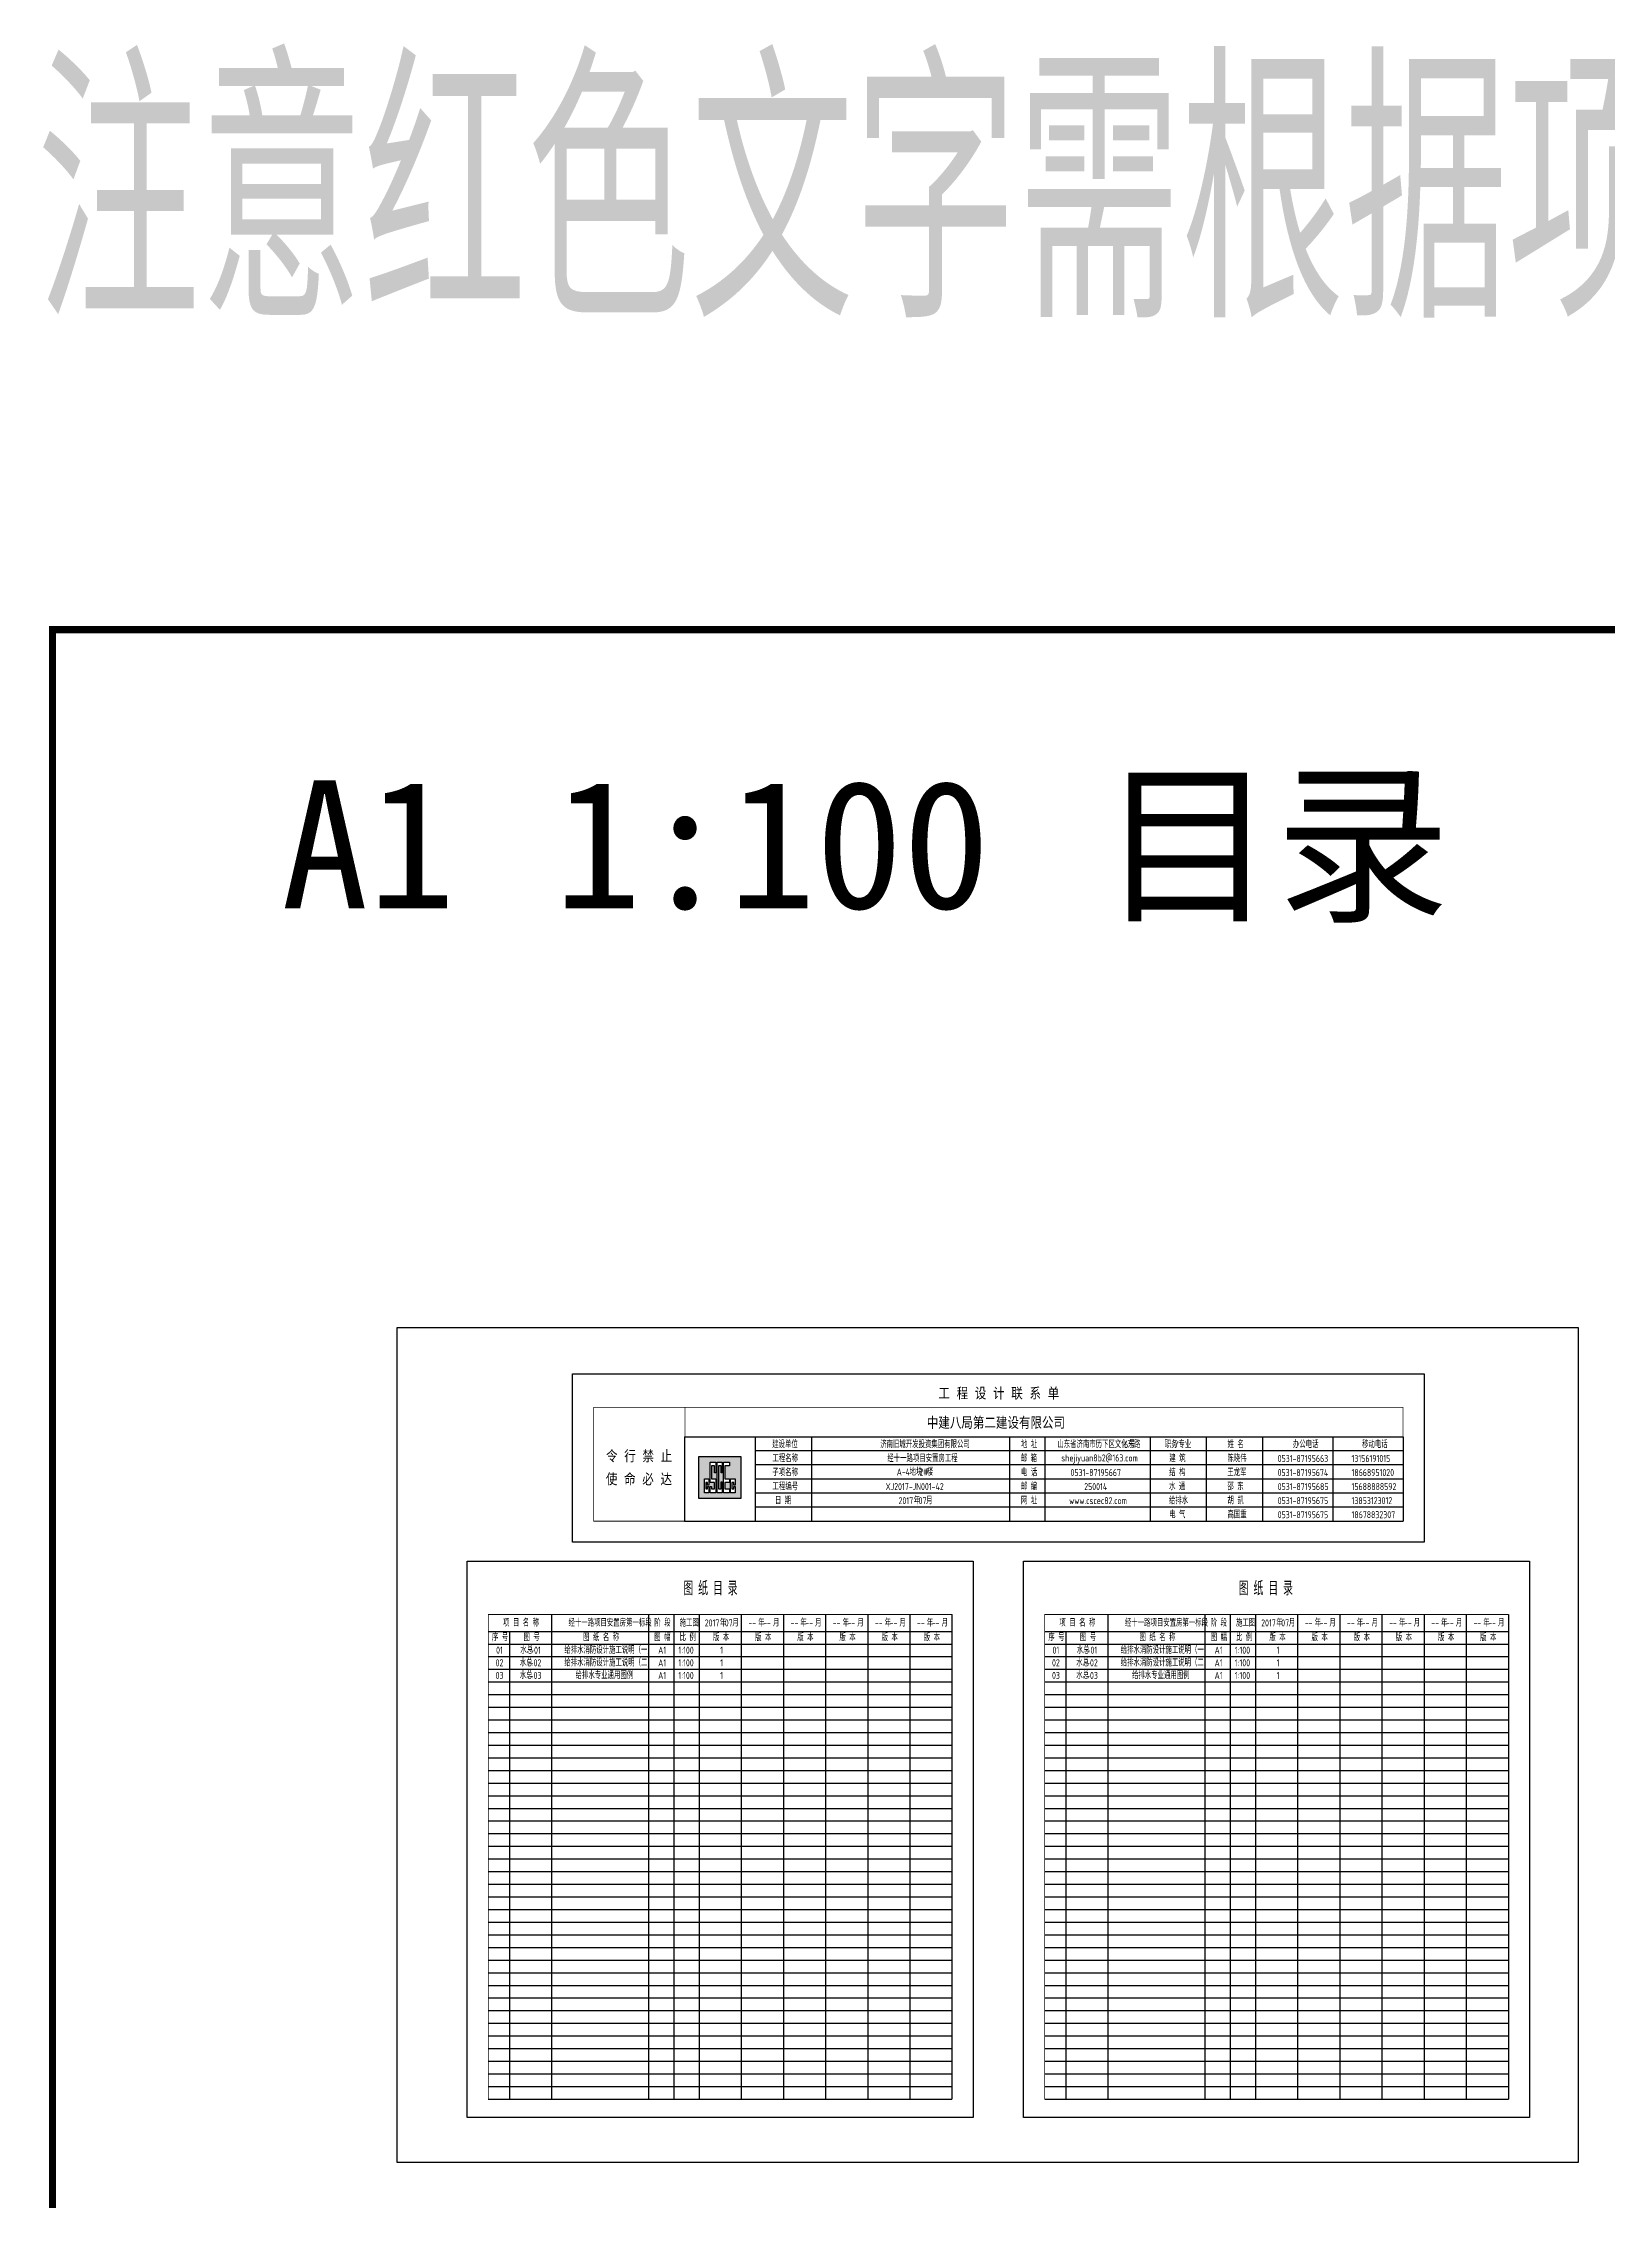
# Model space of a CAD drawing. Extents: x 6824721 to 16538177, y 2478193 to 6665639.
# Drawn here: x 6824721 to 6936077, y 2897635 to 3051237 of the extents above; entities that cross this region are included whole.
import ezdxf

# ---------------------------------------------------------------- set-up
doc = ezdxf.new("R2010")
doc.units = 0
doc.header["$LTSCALE"] = 10
for name, color, linetype in [('A-PUB_TEXT', 7, 'Continuous'), ('A-PUB_TITLE', 4, 'Continuous'), ('PUB_TEXT', 7, 'Continuous'), ('公共图框-144', 144, 'Continuous'), ('公用-图框', 7, 'Continuous')]:
    doc.layers.add(name, color=color, linetype=linetype)
doc.styles.add('8B2_01', font='simhei.ttf', dxfattribs={"width": 0.8})
doc.styles.add('8B2_02', font='tssdeng.shx', dxfattribs={"width": 0.7, "bigfont": 'TSSDCHN.shx'})
doc.styles.add('8B2_03', font='', dxfattribs={"height": 3})
doc.styles.get('8B2_03').set_extended_font_data('SimSun')

# ---------------------------------------------------------------- blocks, each defined once
blk = doc.blocks.new('COME ON')
at = {"layer": '公共图框-144'}
h = blk.add_hatch(color=140, dxfattribs=at)
h.paths.add_polyline_path([(235782, -424020), (232782, -424020), (232782, -427020), (235782, -427020)])
h.paths.add_polyline_path([(234963, -424701), (234645, -424701), (234645, -425611), (234963, -425611), (234963, -425883), (234645, -425883), (234645, -426338), (234963, -426338), (234963, -426611), (234554, -426611), (234554, -424429), (234963, -424429)], flags=16)
h.paths.add_polyline_path([(235372, -425611), (235372, -426065), (235282, -426065), (235282, -425883), (235145, -425883), (235145, -426338), (235282, -426338), (235282, -426156), (235372, -426156), (235372, -426611), (235054, -426611), (235054, -425611)], flags=16)
h.paths.add_polyline_path([(234463, -425201), (234372, -425201), (234372, -424701), (234191, -424701), (234191, -426338), (234372, -426338), (234372, -425838), (234463, -425838), (234463, -426611), (234100, -426611), (234100, -424429), (234463, -424429)], flags=16)
h.paths.add_polyline_path([(234009, -425201), (233918, -425201), (233918, -424701), (233691, -424701), (233691, -425611), (234009, -425611), (234009, -426611), (233600, -426611), (233600, -426156), (233691, -426156), (233691, -426338), (233918, -426338), (233918, -425883), (233600, -425883), (233600, -424429), (234009, -424429)], flags=16)
h.paths.add_polyline_path([(233509, -425611), (233509, -426065), (233418, -426065), (233418, -425883), (233282, -425883), (233282, -426338), (233418, -426338), (233418, -426156), (233509, -426156), (233509, -426611), (233191, -426611), (233191, -425611)], flags=16)
at = {"layer": '公共图框-144', "color": 140}
for points in [[(235782, -427020), (232782, -427020), (232782, -424020), (235782, -424020)], [(233691, -424701), (233691, -425611), (234009, -425611), (234009, -426611), (233600, -426611), (233600, -426156), (233691, -426156), (233691, -426338), (233918, -426338), (233918, -425883), (233600, -425883), (233600, -424429), (234009, -424429), (234009, -425201), (233918, -425201), (233918, -424701)], [(234372, -424701), (234191, -424701), (234191, -426338), (234372, -426338), (234372, -425838), (234463, -425838), (234463, -426611), (234100, -426611), (234100, -424429), (234463, -424429), (234463, -425201), (234372, -425201)], [(234645, -425611), (234963, -425611), (234963, -425883), (234645, -425883), (234645, -426338), (234963, -426338), (234963, -426611), (234554, -426611), (234554, -424429), (234963, -424429), (234963, -424701), (234645, -424701)], [(233509, -426156), (233509, -426611), (233191, -426611), (233191, -425611), (233509, -425611), (233509, -426065), (233418, -426065), (233418, -425883), (233282, -425883), (233282, -426338), (233418, -426338), (233418, -426156)], [(235372, -426156), (235372, -426611), (235054, -426611), (235054, -425611), (235372, -425611), (235372, -426065), (235282, -426065), (235282, -425883), (235145, -425883), (235145, -426338), (235282, -426338), (235282, -426156)]]:
    blk.add_lwpolyline(points, close=True, dxfattribs=at)

msp = doc.modelspace()

# ---------------------------------------------------------------- linework, layer by layer
at = {"layer": 'A-PUB_TITLE'}
msp.add_lwpolyline([(6849900.2, 2900384.7), (6934000.2, 2900384.7), (6934000.2, 2959784.7), (6849900.2, 2959784.7)], close=True, dxfattribs=at)
at = {"layer": '公共图框-144'}
for p, q in [((6870374.4, 2952019.4), (6870374.4, 2946019.4)), ((6870374.4, 2952019.4), (6907628, 2952019.4)), ((6870400.6, 2952019.4), (6921500.4, 2952019.4)), ((6875400.4, 2952019.4), (6875400.4, 2946019.4)), ((6921500.4, 2951019.4), (6875400.4, 2951019.4)), ((6879400.4, 2952019.4), (6879400.4, 2946019.4)), ((6893500.4, 2952019.4), (6893500.4, 2946019.4)), ((6896000.1, 2952019.4), (6896000.1, 2946019.4)), ((6903500.6, 2952019.4), (6903500.6, 2946019.4)), ((6907500.2, 2952019.4), (6907500.2, 2946019.4)), ((6911500.6, 2952019.4), (6911500.6, 2946019.4)), ((6916500.3, 2952019.4), (6916500.3, 2946019.4)), ((6921500.4, 2952019.4), (6921500.4, 2946019.4)), ((6921500.4, 2950019.4), (6875400.4, 2950019.4)), ((6921500.4, 2949019.4), (6875400.4, 2949019.4)), ((6921500.4, 2948019.4), (6875400.4, 2948019.4)), ((6921500.4, 2947019.4), (6875400.4, 2947019.4)), ((6870374.4, 2946019.4), (6921500.4, 2946019.4)), ((6860900.5, 2939375.5), (6860900.5, 2904875.5)), ((6867800.5, 2939375.5), (6867800.5, 2904875.5)), ((6869600.5, 2939375.5), (6869600.5, 2904875.5)), ((6871400.5, 2939375.5), (6871400.5, 2904875.5)), ((6874400.5, 2939375.5), (6874400.5, 2904875.5)), ((6877400.5, 2939375.5), (6877400.5, 2904875.5)), ((6880400.5, 2939375.5), (6880400.5, 2904875.5)), ((6883400.5, 2939375.5), (6883400.5, 2904875.5)), ((6886400.5, 2939375.5), (6886400.5, 2904875.5)), ((6889400.4, 2939375.5), (6889400.4, 2904875.5)), ((6889400.4, 2939375.5), (6889400.4, 2904875.5)), ((6900500.3, 2939375.5), (6900500.3, 2904875.5)), ((6907400.3, 2939375.5), (6907400.3, 2904875.5)), ((6909200.3, 2939375.5), (6909200.3, 2904875.5)), ((6911000.3, 2939375.5), (6911000.3, 2904875.5)), ((6914000.3, 2939375.5), (6914000.3, 2904875.5)), ((6917000.3, 2939375.5), (6917000.3, 2904875.5)), ((6920000.3, 2939375.5), (6920000.3, 2904875.5)), ((6923000.3, 2939375.5), (6923000.3, 2904875.5)), ((6926000.3, 2939375.5), (6926000.3, 2904875.5)), ((6929000.3, 2939375.5), (6929000.3, 2904875.5)), ((6929000.3, 2939375.5), (6929000.3, 2904875.5)), ((6856400.5, 2938175.5), (6889400.4, 2938175.5)), ((6856400.5, 2937275.5), (6889400.4, 2937275.5)), ((6857900.5, 2938175.5), (6857900.5, 2904875.5)), ((6896000.3, 2938175.5), (6929000.3, 2938175.5)), ((6896000.3, 2937275.5), (6929000.3, 2937275.5)), ((6897500.3, 2938175.5), (6897500.3, 2904875.5)), ((6856400.5, 2936375.5), (6889400.4, 2936375.5)), ((6856400.5, 2935475.5), (6889400.4, 2935475.5)), ((6896000.3, 2936375.5), (6929000.3, 2936375.5)), ((6896000.3, 2935475.5), (6929000.3, 2935475.5)), ((6856400.5, 2934575.5), (6889400.4, 2934575.5)), ((6896000.3, 2934575.5), (6929000.3, 2934575.5)), ((6856400.5, 2933675.5), (6889400.4, 2933675.5)), ((6856400.5, 2932775.5), (6889400.4, 2932775.5)), ((6896000.3, 2933675.5), (6929000.3, 2933675.5)), ((6896000.3, 2932775.5), (6929000.3, 2932775.5)), ((6856400.5, 2931875.5), (6889400.4, 2931875.5)), ((6856400.5, 2930975.5), (6889400.4, 2930975.5)), ((6896000.3, 2931875.5), (6929000.3, 2931875.5)), ((6896000.3, 2930975.5), (6929000.3, 2930975.5)), ((6856400.5, 2930075.5), (6889400.4, 2930075.5)), ((6896000.3, 2930075.5), (6929000.3, 2930075.5)), ((6856400.5, 2929175.5), (6889400.4, 2929175.5)), ((6856400.5, 2928275.5), (6889400.4, 2928275.5)), ((6896000.3, 2929175.5), (6929000.3, 2929175.5)), ((6896000.3, 2928275.5), (6929000.3, 2928275.5)), ((6856400.5, 2927375.5), (6889400.4, 2927375.5)), ((6856400.5, 2926475.5), (6889400.4, 2926475.5)), ((6896000.3, 2927375.5), (6929000.3, 2927375.5)), ((6896000.3, 2926475.5), (6929000.3, 2926475.5)), ((6856400.5, 2925575.5), (6889400.4, 2925575.5)), ((6856400.5, 2924675.5), (6889400.4, 2924675.5)), ((6896000.3, 2925575.5), (6929000.3, 2925575.5)), ((6896000.3, 2924675.5), (6929000.3, 2924675.5)), ((6856400.5, 2923775.5), (6889400.4, 2923775.5)), ((6896000.3, 2923775.5), (6929000.3, 2923775.5)), ((6856400.5, 2922875.5), (6889400.4, 2922875.5)), ((6856400.5, 2921975.5), (6889400.4, 2921975.5)), ((6896000.3, 2922875.5), (6929000.3, 2922875.5)), ((6896000.3, 2921975.5), (6929000.3, 2921975.5)), ((6856400.5, 2921075.5), (6889400.4, 2921075.5)), ((6856400.5, 2920175.5), (6889400.4, 2920175.5)), ((6896000.3, 2921075.5), (6929000.3, 2921075.5)), ((6896000.3, 2920175.5), (6929000.3, 2920175.5)), ((6856400.5, 2919275.5), (6889400.4, 2919275.5)), ((6896000.3, 2919275.5), (6929000.3, 2919275.5)), ((6856400.5, 2918375.5), (6889400.4, 2918375.5)), ((6856400.5, 2917475.5), (6889400.4, 2917475.5)), ((6896000.3, 2918375.5), (6929000.3, 2918375.5)), ((6896000.3, 2917475.5), (6929000.3, 2917475.5)), ((6856400.5, 2916575.5), (6889400.4, 2916575.5)), ((6856400.5, 2915675.5), (6889400.4, 2915675.5)), ((6896000.3, 2916575.5), (6929000.3, 2916575.5)), ((6896000.3, 2915675.5), (6929000.3, 2915675.5)), ((6856400.5, 2914775.5), (6889400.4, 2914775.5)), ((6856400.5, 2913875.5), (6889400.4, 2913875.5)), ((6896000.3, 2914775.5), (6929000.3, 2914775.5)), ((6896000.3, 2913875.5), (6929000.3, 2913875.5)), ((6856400.5, 2912975.5), (6889400.4, 2912975.5)), ((6896000.3, 2912975.5), (6929000.3, 2912975.5)), ((6856400.5, 2912075.5), (6889400.4, 2912075.5)), ((6856400.5, 2911175.5), (6889400.4, 2911175.5)), ((6896000.3, 2912075.5), (6929000.3, 2912075.5)), ((6896000.3, 2911175.5), (6929000.3, 2911175.5)), ((6856400.5, 2910275.5), (6889400.4, 2910275.5)), ((6856400.5, 2909375.5), (6889400.4, 2909375.5)), ((6896000.3, 2910275.5), (6929000.3, 2910275.5)), ((6896000.3, 2909375.5), (6929000.3, 2909375.5)), ((6856400.5, 2908475.5), (6889400.4, 2908475.5)), ((6896000.3, 2908475.5), (6929000.3, 2908475.5)), ((6856400.5, 2907575.5), (6889400.4, 2907575.5)), ((6856400.5, 2906675.5), (6889400.4, 2906675.5)), ((6896000.3, 2907575.5), (6929000.3, 2907575.5)), ((6896000.3, 2906675.5), (6929000.3, 2906675.5)), ((6856400.5, 2905775.5), (6889400.4, 2905775.5)), ((6856400.5, 2904875.5), (6889400.4, 2904875.5)), ((6896000.3, 2905775.5), (6929000.3, 2905775.5)), ((6896000.3, 2904875.5), (6929000.3, 2904875.5))]:
    msp.add_line(p, q, dxfattribs=at)
for points, const_width in [([(6825393.7, 3009484.7), (7316400.2, 3009484.7), (7316400.2, 2776480.2), (6825393.7, 2776480.2)], 500), ([(6870400.6, 2946019.4), (6863900.3, 2946019.4), (6863900.3, 2954119.4), (6870400.6, 2954119.4)], 50), ([(6870400.6, 2954119.4), (6921500.4, 2954119.4), (6921500.4, 2952019.4), (6870400.6, 2952019.4)], 50), ([(6870400.6, 2952019.4), (6921500.4, 2952019.4), (6921500.4, 2946019.4), (6870400.6, 2946019.4)], 50), ([(6856400.5, 2939375.5), (6889400.4, 2939375.5), (6889400.4, 2904875.5), (6856400.5, 2904875.5)], 50), ([(6896000.3, 2939375.5), (6929000.3, 2939375.5), (6929000.3, 2904875.5), (6896000.3, 2904875.5)], 50)]:
    msp.add_lwpolyline(points, close=True, dxfattribs=dict(at, const_width=const_width))
for points in [[(6862400.1, 2944519.8), (6862400.1, 2956508.9), (6923000.2, 2956508.9), (6923000.2, 2944519.8)], [(6854900.5, 2943175.5), (6890900.4, 2943175.5), (6890900.4, 2903575.5), (6854900.5, 2903575.5)], [(6894500.3, 2943175.5), (6930500.3, 2943175.5), (6930500.3, 2903575.5), (6894500.3, 2903575.5)]]:
    msp.add_lwpolyline(points, close=True, dxfattribs=at)

# ---------------------------------------------------------------- block references
at = {"layer": '公用-图框', "rotation": 4.987572218754753e-08}
msp.add_blockref('COME ON', (6638592.8, 3374653.2), dxfattribs=at)

# ---------------------------------------------------------------- texts
at = {"layer": 'A-PUB_TEXT', "style": '8B2_03'}
for s, p in [('A1', (6841658.1, 2989634.7)), ('1:100', (6861101.2, 2989634.7)), ('目录', (6899987.2, 2989634.7))]:
    msp.add_text(s, height=9113.92, rotation=0, dxfattribs=at).set_placement(p)
at = {"layer": 'Defpoints', "color": 211, "style": '8B2_02', "width": 0.7}
msp.add_text('注意红色文字需根据项目信息调整', height=17500, rotation=0, dxfattribs=at).set_placement((6824232.1, 3031707.1))
at = {"layer": 'PUB_TEXT'}
for s, height, style, width, p in [('工', 751.1, '8B2_01', 0.8, (6888435.2, 2954760.8)), ('程', 751.1, '8B2_01', 0.8, (6889731.4, 2954760.8)), ('设', 751.1, '8B2_01', 0.8, (6891027.6, 2954760.8)), ('计', 751.1, '8B2_01', 0.8, (6892323.8, 2954760.8)), ('联', 751.1, '8B2_01', 0.8, (6893620, 2954760.8)), ('系', 751.1, '8B2_01', 0.8, (6894916.2, 2954760.8)), ('单', 751.1, '8B2_01', 0.8, (6896212.4, 2954760.8)), ('中建八局第二建设有限公司', 751.055, '8B2_01', 0.8, (6887609.9, 2952668.6)), ('令', 751.1, '8B2_01', 0.8, (6864778, 2950290.1)), ('行', 751.1, '8B2_01', 0.8, (6866074.2, 2950290.1)), ('禁', 751.1, '8B2_01', 0.8, (6867370.4, 2950290.1)), ('止', 751.1, '8B2_01', 0.8, (6868666.6, 2950290.1)), ('建设单位', 500, '8B2_02', 0.7, (6876604.1, 2951231)), ('工程名称', 500, '8B2_02', 0.7, (6876622, 2950231)), ('地', 500, '8B2_02', 0.7, (6894303.4, 2951231)), ('邮', 500, '8B2_02', 0.7, (6894296.5, 2950231)), ('箱', 500, '8B2_02', 0.7, (6894999.3, 2950231)), ('址', 500, '8B2_02', 0.7, (6895006.2, 2951231)), ('山东省济南市历下区文化东路', 500, '8B2_02', 0.7, (6896898.3, 2951231)), ('shejiyuan8b2@163.com', 500, '8B2_02', 0.7, (6897181.5, 2950269.4)), ('16', 500, '8B2_02', 0.7, (6901448.3, 2951231)), ('号', 500, '8B2_02', 0.7, (6901986.7, 2951231)), ('职务', 500, '8B2_02', 0.7, (6904549.7, 2951231)), ('建', 500, '8B2_02', 0.7, (6904867.6, 2950231)), ('/', 500, '8B2_02', 0.7, (6905249.7, 2951231)), ('专业', 500, '8B2_02', 0.7, (6905518.9, 2951231)), ('筑', 500, '8B2_02', 0.7, (6905570.3, 2950231)), ('姓', 500, '8B2_02', 0.7, (6909010.3, 2951231)), ('名', 500, '8B2_02', 0.7, (6909713, 2951231)), ('办公电话', 500, '8B2_02', 0.7, (6913662.5, 2951231)), ('移动电话', 500, '8B2_02', 0.7, (6918584.9, 2951231)), ('使', 751.1, '8B2_01', 0.8, (6864767.9, 2948646.3)), ('命', 751.1, '8B2_01', 0.8, (6866064.1, 2948646.3)), ('必', 751.1, '8B2_01', 0.8, (6867360.3, 2948646.3)), ('达', 751.1, '8B2_01', 0.8, (6868656.5, 2948646.3)), ('子项名称', 500, '8B2_02', 0.7, (6876617.9, 2949231)), ('电', 500, '8B2_02', 0.7, (6894306.2, 2949231)), ('话', 500, '8B2_02', 0.7, (6895008.9, 2949231)), ('0531-87195667', 500, '8B2_02', 0.7, (6897834.4, 2949231)), ('结', 500, '8B2_02', 0.7, (6904859.3, 2949231)), ('构', 500, '8B2_02', 0.7, (6905562, 2949231)), ('工程编号', 500, '8B2_02', 0.7, (6876626.2, 2948231)), ('日', 500, '8B2_02', 0.7, (6876798.4, 2947231)), ('期', 500, '8B2_02', 0.7, (6877501.2, 2947231)), ('邮', 500, '8B2_02', 0.7, (6894302, 2948231)), ('网', 500, '8B2_02', 0.7, (6894303.4, 2947231)), ('编', 500, '8B2_02', 0.7, (6895004.8, 2948231)), ('址', 500, '8B2_02', 0.7, (6895006.2, 2947231)), ('www.cscec82.com', 500, '8B2_02', 0.7, (6897740.2, 2947231)), ('250014', 500, '8B2_02', 0.7, (6898810.4, 2948231)), ('给排水', 500, '8B2_02', 0.7, (6904842.7, 2947231)), ('水', 500, '8B2_02', 0.7, (6904846.9, 2948231)), ('通', 500, '8B2_02', 0.7, (6905549.6, 2948231)), ('电', 500, '8B2_02', 0.7, (6904856.5, 2946231)), ('气', 500, '8B2_02', 0.7, (6905559.3, 2946231)), ('图', 1000, '8B2_02', 0.7, (6870284.9, 2940739)), ('纸', 1000, '8B2_02', 0.7, (6871337.7, 2940739)), ('目', 1000, '8B2_02', 0.7, (6872390.4, 2940739)), ('录', 1000, '8B2_02', 0.7, (6873443.2, 2940739)), ('图', 1000, '8B2_02', 0.7, (6909809.1, 2940739)), ('纸', 1000, '8B2_02', 0.7, (6910861.8, 2940739)), ('目', 1000, '8B2_02', 0.7, (6911914.6, 2940739)), ('录', 1000, '8B2_02', 0.7, (6912967.3, 2940739)), ('项', 500, '8B2_02', 0.7, (6857446.1, 2938525.5)), ('目', 500, '8B2_02', 0.7, (6858148.9, 2938525.5)), ('名', 500, '8B2_02', 0.7, (6858851.7, 2938525.5)), ('称', 500, '8B2_02', 0.7, (6859554.4, 2938525.5)), ('阶', 500, '8B2_02', 0.7, (6868211.3, 2938525.5)), ('段', 500, '8B2_02', 0.7, (6868914.1, 2938525.5)), ('施工图', 500, '8B2_02', 0.7, (6870018.2, 2938525.5)), ('项', 500, '8B2_02', 0.7, (6897046, 2938525.5)), ('目', 500, '8B2_02', 0.7, (6897748.7, 2938525.5)), ('名', 500, '8B2_02', 0.7, (6898451.5, 2938525.5)), ('称', 500, '8B2_02', 0.7, (6899154.3, 2938525.5)), ('阶', 500, '8B2_02', 0.7, (6907811.1, 2938525.5)), ('段', 500, '8B2_02', 0.7, (6908513.9, 2938525.5)), ('施工图', 500, '8B2_02', 0.7, (6909618, 2938525.5)), ('序', 500, '8B2_02', 0.7, (6856657.2, 2937487.1)), ('号', 500, '8B2_02', 0.7, (6857359.9, 2937487.1)), ('图', 500, '8B2_02', 0.7, (6858907.2, 2937487.1)), ('号', 500, '8B2_02', 0.7, (6859609.9, 2937487.1)), ('图', 500, '8B2_02', 0.7, (6863146.1, 2937487.1)), ('纸', 500, '8B2_02', 0.7, (6863848.9, 2937487.1)), ('名', 500, '8B2_02', 0.7, (6864551.7, 2937487.1)), ('称', 500, '8B2_02', 0.7, (6865254.4, 2937487.1)), ('图', 500, '8B2_02', 0.7, (6868209.9, 2937487.1)), ('幅', 500, '8B2_02', 0.7, (6868912.7, 2937487.1)), ('比', 500, '8B2_02', 0.7, (6870016.8, 2937487.1)), ('例', 500, '8B2_02', 0.7, (6870719.6, 2937487.1)), ('版', 500, '8B2_02', 0.7, (6872388.8, 2937487.1)), ('本', 500, '8B2_02', 0.7, (6873091.6, 2937487.1)), ('版', 500, '8B2_02', 0.7, (6875388.8, 2937487.1)), ('本', 500, '8B2_02', 0.7, (6876091.6, 2937487.1)), ('版', 500, '8B2_02', 0.7, (6878388.8, 2937487.1)), ('本', 500, '8B2_02', 0.7, (6879091.5, 2937487.1)), ('版', 500, '8B2_02', 0.7, (6881388.8, 2937487.1)), ('本', 500, '8B2_02', 0.7, (6882091.5, 2937487.1)), ('版', 500, '8B2_02', 0.7, (6884388.8, 2937487.1)), ('本', 500, '8B2_02', 0.7, (6885091.5, 2937487.1)), ('版', 500, '8B2_02', 0.7, (6887388.8, 2937487.1)), ('本', 500, '8B2_02', 0.7, (6888091.5, 2937487.1)), ('序', 500, '8B2_02', 0.7, (6896257, 2937487.1)), ('号', 500, '8B2_02', 0.7, (6896959.8, 2937487.1)), ('图', 500, '8B2_02', 0.7, (6898507, 2937487.1)), ('号', 500, '8B2_02', 0.7, (6899209.8, 2937487.1)), ('图', 500, '8B2_02', 0.7, (6902746, 2937487.1)), ('纸', 500, '8B2_02', 0.7, (6903448.7, 2937487.1)), ('名', 500, '8B2_02', 0.7, (6904151.5, 2937487.1)), ('称', 500, '8B2_02', 0.7, (6904854.3, 2937487.1)), ('图', 500, '8B2_02', 0.7, (6907809.8, 2937487.1)), ('幅', 500, '8B2_02', 0.7, (6908512.5, 2937487.1)), ('比', 500, '8B2_02', 0.7, (6909616.7, 2937487.1)), ('例', 500, '8B2_02', 0.7, (6910319.4, 2937487.1)), ('版', 500, '8B2_02', 0.7, (6911988.6, 2937487.1)), ('本', 500, '8B2_02', 0.7, (6912691.4, 2937487.1)), ('版', 500, '8B2_02', 0.7, (6914988.6, 2937487.1)), ('本', 500, '8B2_02', 0.7, (6915691.4, 2937487.1)), ('版', 500, '8B2_02', 0.7, (6917988.6, 2937487.1)), ('本', 500, '8B2_02', 0.7, (6918691.4, 2937487.1)), ('版', 500, '8B2_02', 0.7, (6920988.6, 2937487.1)), ('本', 500, '8B2_02', 0.7, (6921691.4, 2937487.1)), ('版', 500, '8B2_02', 0.7, (6923988.6, 2937487.1)), ('本', 500, '8B2_02', 0.7, (6924691.4, 2937487.1)), ('版', 500, '8B2_02', 0.7, (6926988.6, 2937487.1)), ('本', 500, '8B2_02', 0.7, (6927691.4, 2937487.1))]:
    msp.add_text(s, height=height, rotation=0, dxfattribs=dict(at, style=style, width=width)).set_placement(p)
at = {"layer": 'PUB_TEXT', "color": 1, "style": '8B2_02', "width": 0.7}
for s, p in [('济南旧城开发投资集团有限公司', (6884294.6, 2951231)), ('经十一路项目安置房工程', (6884798.9, 2950231)), ('陈晓伟', (6909003.4, 2950231)), ('0531-87195663', (6912579.4, 2950231)), ('13156191015', (6917837, 2950231)), ('A-4', (6885467.7, 2949269.4)), ('地块', (6886383.1, 2949269.4)), ('2#', (6887083.1, 2949269.4)), ('楼', (6887608.1, 2949269.4)), ('王龙军', (6908995.1, 2949231)), ('0531-87195674', (6912572.7, 2949231)), ('18668951020', (6917837, 2949231)), ('XJ2017-JN001-42', (6884675.7, 2948231)), ('2017', (6885597.9, 2947231)), ('年', (6886674.8, 2947231)), ('07', (6887024.8, 2947231)), ('月', (6887563.3, 2947231)), ('邵', (6909000.6, 2948231)), ('胡', (6909004.8, 2947231)), ('东', (6909703.4, 2948231)), ('凯', (6909707.5, 2947231)), ('0531-87195685', (6912579.4, 2948231)), ('0531-87195675', (6912579.4, 2947231)), ('15688888592', (6917837, 2948231)), ('13853123012', (6917837, 2947231)), ('高国重', (6909006.2, 2946231)), ('0531-87195675', (6912579.4, 2946231)), ('18678832307', (6917837, 2946231)), ('经十一路项目安置房第一标段', (6862109.9, 2938525.5)), ('2017', (6871804.3, 2938525.5)), ('年', (6872881.3, 2938525.5)), ('07', (6873231.3, 2938525.5)), ('月', (6873769.7, 2938525.5)), ('--', (6874912, 2938525.5)), ('年', (6875612, 2938525.5)), ('--', (6875962, 2938525.5)), ('月', (6876662, 2938525.5)), ('--', (6877912, 2938525.5)), ('年', (6878612, 2938525.5)), ('--', (6878962, 2938525.5)), ('月', (6879662, 2938525.5)), ('--', (6880912, 2938525.5)), ('年', (6881612, 2938525.5)), ('--', (6881962, 2938525.5)), ('月', (6882662, 2938525.5)), ('--', (6883912, 2938525.5)), ('年', (6884612, 2938525.5)), ('--', (6884962, 2938525.5)), ('月', (6885662, 2938525.5)), ('--', (6886912, 2938525.5)), ('年', (6887612, 2938525.5)), ('--', (6887962, 2938525.5)), ('月', (6888662, 2938525.5)), ('经十一路项目安置房第一标段', (6901709.8, 2938525.5)), ('2017', (6911404.2, 2938525.5)), ('年', (6912481.1, 2938525.5)), ('07', (6912831.1, 2938525.5)), ('月', (6913369.6, 2938525.5)), ('--', (6914511.9, 2938525.5)), ('年', (6915211.9, 2938525.5)), ('--', (6915561.9, 2938525.5)), ('月', (6916261.9, 2938525.5)), ('--', (6917511.9, 2938525.5)), ('年', (6918211.9, 2938525.5)), ('--', (6918561.9, 2938525.5)), ('月', (6919261.9, 2938525.5)), ('--', (6920511.9, 2938525.5)), ('年', (6921211.9, 2938525.5)), ('--', (6921561.9, 2938525.5)), ('月', (6922261.9, 2938525.5)), ('--', (6923511.9, 2938525.5)), ('年', (6924211.9, 2938525.5)), ('--', (6924561.9, 2938525.5)), ('月', (6925261.9, 2938525.5)), ('--', (6926511.9, 2938525.5)), ('年', (6927211.9, 2938525.5)), ('--', (6927561.9, 2938525.5)), ('月', (6928261.9, 2938525.5)), ('01', (6856955.3, 2936587.1)), ('水总', (6858680.3, 2936587.1)), ('-01', (6859380.3, 2936587.1)), ('给排水消防设计施工说明（一）', (6861809, 2936587.1)), ('A1', (6868491.8, 2936587.1)), ('1:100', (6869928.4, 2936587.1)), ('1', (6872903.9, 2936587.1)), ('01', (6896555.1, 2936587.1)), ('水总', (6898280.1, 2936587.1)), ('-01', (6898980.1, 2936587.1)), ('给排水消防设计施工说明（一）', (6901408.8, 2936587.1)), ('A1', (6908091.7, 2936587.1)), ('1:100', (6909528.2, 2936587.1)), ('1', (6912503.8, 2936587.1)), ('02', (6856921.6, 2935687.1)), ('水总', (6858646.6, 2935687.1)), ('-02', (6859346.6, 2935687.1)), ('给排水消防设计施工说明（二）', (6861809, 2935687.1)), ('A1', (6868491.8, 2935687.1)), ('1:100', (6869928.4, 2935687.1)), ('1', (6872903.9, 2935687.1)), ('02', (6896521.5, 2935687.1)), ('水总', (6898246.5, 2935687.1)), ('-02', (6898946.5, 2935687.1)), ('给排水消防设计施工说明（二）', (6901408.8, 2935687.1)), ('A1', (6908091.7, 2935687.1)), ('1:100', (6909528.2, 2935687.1)), ('1', (6912503.8, 2935687.1)), ('03', (6856921.6, 2934787.1)), ('水总', (6858646.6, 2934787.1)), ('-03', (6859346.6, 2934787.1)), ('给排水专业通用图例', (6862613.7, 2934787.1)), ('A1', (6868491.8, 2934787.1)), ('1:100', (6869928.4, 2934787.1)), ('1', (6872903.9, 2934787.1)), ('03', (6896521.5, 2934787.1)), ('水总', (6898246.5, 2934787.1)), ('-03', (6898946.5, 2934787.1)), ('给排水专业通用图例', (6902213.6, 2934787.1)), ('A1', (6908091.7, 2934787.1)), ('1:100', (6909528.2, 2934787.1)), ('1', (6912503.8, 2934787.1))]:
    msp.add_text(s, height=500, rotation=0, dxfattribs=at).set_placement(p)

doc.saveas('drawing.dxf')
